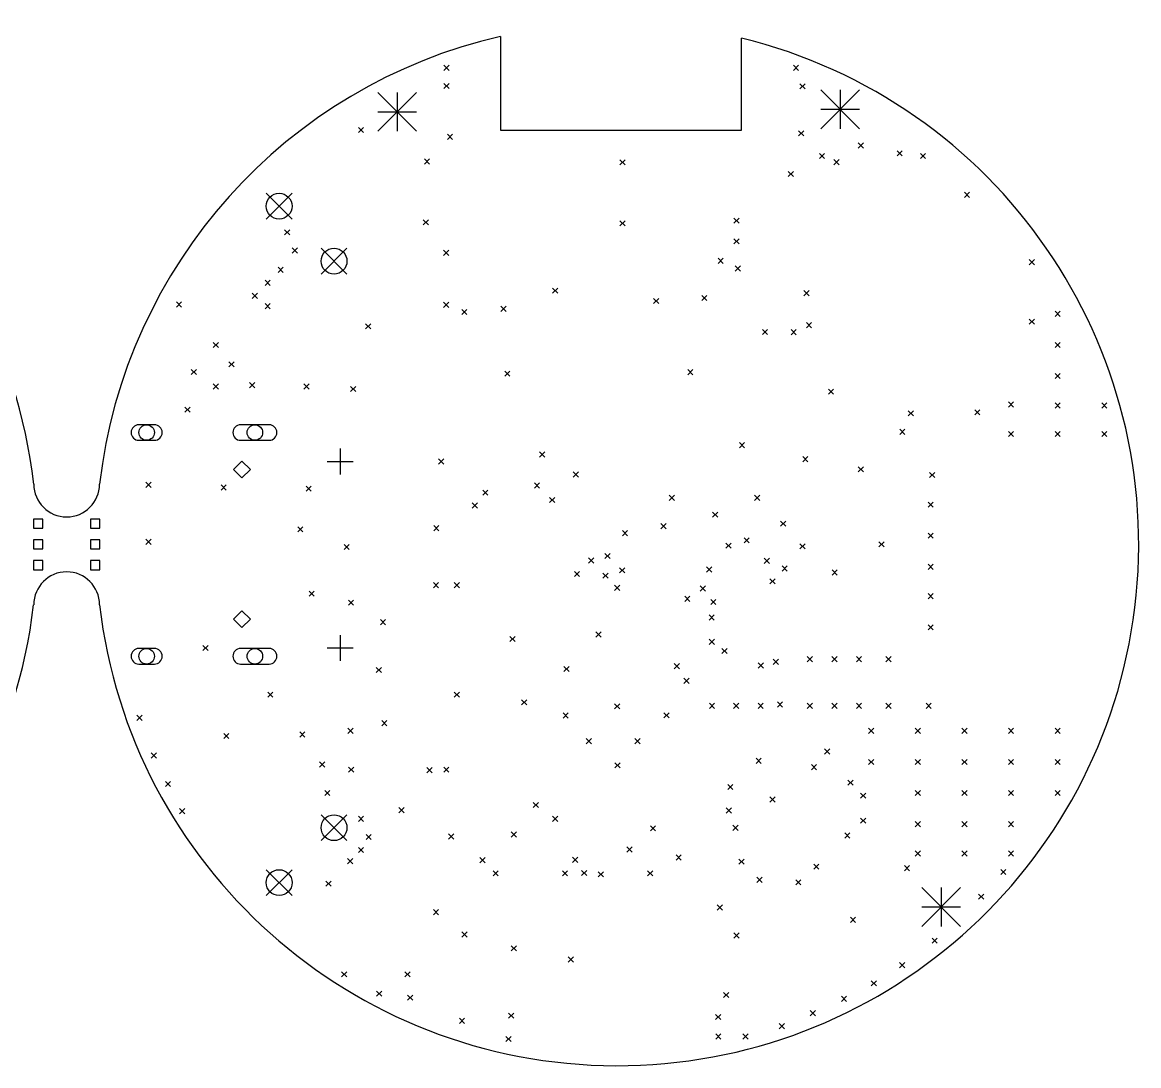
# Model space of a CAD drawing. Extents: x 85.8 to 170.1, y -149.1 to -84.8.
# Drawn here: x 127.03 to 170.13, y -125.13 to -84.84 of the extents above; entities that cross this region are included whole.
import ezdxf

# ---------------------------------------------------------------- set-up
doc = ezdxf.new("R2010")
doc.units = 0
doc.layers.add('BLACK', color=7, linetype='CONTINUOUS')

msp = doc.modelspace()

# ---------------------------------------------------------------- linework, layer by layer
at = {"layer": 'BLACK', "linetype": 'CONTINUOUS'}
for p, q in [((145.491264, -85.38432), (145.490452, -89)), ((154.790452, -89), (154.790452, -85.45)), ((143.3, -86.5), (143.5, -86.7)), ((143.5, -86.5), (143.3, -86.7)), ((156.8, -86.5), (157, -86.7)), ((157, -86.5), (156.8, -86.7)), ((143.3, -87.2), (143.5, -87.4)), ((143.5, -87.2), (143.3, -87.4)), ((157.046635, -87.210914), (157.246635, -87.410914)), ((157.246635, -87.210914), (157.046635, -87.410914)), ((157.85, -87.45), (159.35, -88.95)), ((159.35, -87.45), (157.85, -88.95)), ((158.6, -87.45), (158.6, -88.95)), ((140.75, -87.55), (142.25, -89.05)), ((142.25, -87.55), (140.75, -89.05)), ((141.5, -87.55), (141.5, -89.05)), ((140.75, -88.3), (142.25, -88.3)), ((157.85, -88.2), (159.35, -88.2)), ((140, -88.9), (140.2, -89.1)), ((140.2, -88.9), (140, -89.1)), ((143.435509, -89.159972), (143.635509, -89.359972)), ((143.635509, -89.159972), (143.435509, -89.359972)), ((145.490452, -89), (154.790452, -89)), ((157, -89.024999), (157.2, -89.224999)), ((157.2, -89.024999), (157, -89.224999)), ((159.3, -89.5), (159.5, -89.7)), ((159.5, -89.5), (159.3, -89.7)), ((157.8, -89.9), (158, -90.1)), ((158, -89.9), (157.8, -90.1)), ((160.8, -89.8), (161, -90)), ((161, -89.8), (160.8, -90)), ((161.7, -89.9), (161.9, -90.1)), ((161.9, -89.9), (161.7, -90.1)), ((142.550001, -90.118029), (142.750001, -90.318029)), ((142.750001, -90.118029), (142.550001, -90.318029)), ((150.1, -90.15), (150.3, -90.35)), ((150.3, -90.15), (150.1, -90.35)), ((158.3625, -90.1375), (158.5625, -90.3375)), ((158.5625, -90.1375), (158.3625, -90.3375)), ((156.6, -90.6), (156.8, -90.8)), ((156.8, -90.6), (156.6, -90.8)), ((136.43934, -91.43934), (137.43934, -92.43934)), ((137.43934, -91.43934), (136.43934, -92.43934)), ((163.4, -91.4), (163.6, -91.6)), ((163.6, -91.4), (163.4, -91.6)), ((142.505495, -92.461542), (142.705495, -92.661542)), ((142.705495, -92.461542), (142.505495, -92.661542)), ((150.1, -92.5), (150.3, -92.7)), ((150.3, -92.5), (150.1, -92.7)), ((154.5, -92.4), (154.7, -92.6)), ((154.7, -92.4), (154.5, -92.6)), ((137.15, -92.85), (137.35, -93.05)), ((137.35, -92.85), (137.15, -93.05)), ((154.5, -93.2), (154.7, -93.4)), ((154.7, -93.2), (154.5, -93.4)), ((137.45, -93.55), (137.65, -93.75)), ((137.65, -93.55), (137.45, -93.75)), ((138.56066, -93.56066), (139.56066, -94.56066)), ((139.56066, -93.56066), (138.56066, -94.56066)), ((143.290452, -93.640452), (143.490452, -93.840452)), ((143.490452, -93.640452), (143.290452, -93.840452)), ((153.890452, -93.95), (154.090452, -94.15)), ((154.090452, -93.95), (153.890452, -94.15)), ((136.9, -94.3), (137.1, -94.5)), ((137.1, -94.3), (136.9, -94.5)), ((154.550001, -94.249999), (154.750001, -94.449999)), ((154.750001, -94.249999), (154.550001, -94.449999)), ((165.9, -94), (166.1, -94.2)), ((166.1, -94), (165.9, -94.2)), ((136.4, -94.8), (136.6, -95)), ((136.6, -94.8), (136.4, -95)), ((147.5, -95.1), (147.7, -95.3)), ((147.7, -95.1), (147.5, -95.3)), ((157.2, -95.2), (157.4, -95.4)), ((157.4, -95.2), (157.2, -95.4)), ((132.977504, -95.634557), (133.177504, -95.834557)), ((133.177504, -95.634557), (132.977504, -95.834557)), ((135.9, -95.3), (136.1, -95.5)), ((136.1, -95.3), (135.9, -95.5)), ((143.290452, -95.65), (143.490452, -95.85)), ((143.490452, -95.65), (143.290452, -95.85)), ((151.4, -95.5), (151.6, -95.7)), ((151.6, -95.5), (151.4, -95.7)), ((153.256334, -95.388012), (153.456334, -95.588012)), ((153.456334, -95.388012), (153.256334, -95.588012)), ((136.4, -95.7), (136.6, -95.9)), ((136.6, -95.7), (136.4, -95.9)), ((143.990452, -95.928093), (144.190452, -96.128093)), ((144.190452, -95.928093), (143.990452, -96.128093)), ((145.5025, -95.8025), (145.7025, -96.0025)), ((145.7025, -95.8025), (145.5025, -96.0025)), ((166.9, -96), (167.1, -96.2)), ((167.1, -96), (166.9, -96.2)), ((140.278093, -96.478093), (140.478093, -96.678093)), ((140.478093, -96.478093), (140.278093, -96.678093)), ((157.297106, -96.436247), (157.497106, -96.636247)), ((157.497106, -96.436247), (157.297106, -96.636247)), ((165.9, -96.3), (166.1, -96.5)), ((166.1, -96.3), (165.9, -96.5)), ((155.6, -96.7), (155.8, -96.9)), ((155.8, -96.7), (155.6, -96.9)), ((156.70522, -96.7049), (156.90522, -96.9049)), ((156.90522, -96.7049), (156.70522, -96.9049)), ((134.4, -97.2), (134.6, -97.4)), ((134.6, -97.2), (134.4, -97.4)), ((166.9, -97.2), (167.1, -97.4)), ((167.1, -97.2), (166.9, -97.4)), ((133.546016, -98.246016), (133.746016, -98.446016)), ((133.746016, -98.246016), (133.546016, -98.446016)), ((135, -97.95), (135.2, -98.15)), ((135.2, -97.95), (135, -98.15)), ((152.716252, -98.25), (152.916252, -98.45)), ((152.916252, -98.25), (152.716252, -98.45)), ((145.653801, -98.30888), (145.853801, -98.50888)), ((145.853801, -98.30888), (145.653801, -98.50888)), ((166.9, -98.4), (167.1, -98.6)), ((167.1, -98.4), (166.9, -98.6)), ((134.4, -98.8), (134.6, -99)), ((134.6, -98.8), (134.4, -99)), ((135.8, -98.75), (136, -98.95)), ((136, -98.75), (135.8, -98.95)), ((137.9, -98.8), (138.1, -99)), ((138.1, -98.8), (137.9, -99)), ((139.7, -98.9), (139.9, -99.1)), ((139.9, -98.9), (139.7, -99.1)), ((158.15, -99), (158.35, -99.2)), ((158.35, -99), (158.15, -99.2)), ((165.1, -99.5), (165.3, -99.7)), ((165.3, -99.5), (165.1, -99.7)), ((166.9, -99.535), (167.1, -99.735)), ((167.1, -99.535), (166.9, -99.735)), ((168.7, -99.535), (168.9, -99.735)), ((168.9, -99.535), (168.7, -99.735)), ((133.3, -99.7), (133.5, -99.9)), ((133.5, -99.7), (133.3, -99.9)), ((161.229932, -99.841245), (161.429932, -100.041245)), ((161.429932, -99.841245), (161.229932, -100.041245)), ((163.8, -99.8), (164, -100)), ((164, -99.8), (163.8, -100)), ((132.125, -100.38), (131.525, -100.38)), ((136.555, -100.38), (135.455, -100.38)), ((160.901115, -100.555381), (161.101115, -100.755381)), ((161.101115, -100.555381), (160.901115, -100.755381)), ((165.1, -100.635), (165.3, -100.835)), ((165.3, -100.635), (165.1, -100.835)), ((166.9, -100.635), (167.1, -100.835)), ((167.1, -100.635), (166.9, -100.835)), ((168.7, -100.635), (168.9, -100.835)), ((168.9, -100.635), (168.7, -100.835)), ((131.525, -100.98), (132.125, -100.98)), ((135.455, -100.98), (136.555, -100.98)), ((154.7125, -101.068784), (154.9125, -101.268784)), ((154.9125, -101.068784), (154.7125, -101.268784)), ((139.3, -101.3), (139.3, -102.3)), ((143.1, -101.7), (143.3, -101.9)), ((143.3, -101.7), (143.1, -101.9)), ((146.996379, -101.425793), (147.196379, -101.625793)), ((147.196379, -101.425793), (146.996379, -101.625793)), ((157.155362, -101.608457), (157.355362, -101.808457)), ((157.355362, -101.608457), (157.155362, -101.808457)), ((135.505, -101.785), (135.18, -102.11)), ((135.18, -102.11), (135.505, -102.435)), ((135.83, -102.11), (135.505, -101.785)), ((135.505, -102.435), (135.83, -102.11)), ((138.8, -101.8), (139.8, -101.8)), ((159.3, -102), (159.5, -102.2)), ((159.5, -102), (159.3, -102.2)), ((148.3, -102.2), (148.5, -102.4)), ((148.5, -102.2), (148.3, -102.4)), ((162.053553, -102.218553), (162.253553, -102.418553)), ((162.253553, -102.218553), (162.053553, -102.418553)), ((131.8, -102.6), (132, -102.8)), ((132, -102.6), (131.8, -102.8)), ((134.7, -102.7), (134.9, -102.9)), ((134.9, -102.7), (134.7, -102.9)), ((137.982635, -102.75), (138.182635, -102.95)), ((138.182635, -102.75), (137.982635, -102.95)), ((144.8, -102.9), (145, -103.1)), ((145, -102.9), (144.8, -103.1)), ((146.8, -102.625793), (147, -102.825793)), ((147, -102.625793), (146.8, -102.825793)), ((144.4, -103.4), (144.6, -103.6)), ((144.6, -103.4), (144.4, -103.6)), ((147.385995, -103.185994), (147.585995, -103.385994)), ((147.585995, -103.185994), (147.385995, -103.385994)), ((152, -103.1), (152.2, -103.3)), ((152.2, -103.1), (152, -103.3)), ((155.3, -103.100002), (155.5, -103.300002)), ((155.5, -103.100002), (155.3, -103.300002)), ((162, -103.365), (162.2, -103.565)), ((162.2, -103.365), (162, -103.565)), ((153.676759, -103.749551), (153.876759, -103.949551)), ((153.876759, -103.749551), (153.676759, -103.949551)), ((127.814912, -104.023222), (127.461356, -104.023222)), ((127.461356, -104.023222), (127.461356, -104.376778)), ((127.814912, -104.376778), (127.814912, -104.023222)), ((130.014912, -104.023222), (129.661356, -104.023222)), ((129.661356, -104.023222), (129.661356, -104.376778)), ((130.014912, -104.376778), (130.014912, -104.023222)), ((142.909823, -104.2754), (143.109823, -104.4754)), ((143.109823, -104.2754), (142.909823, -104.4754)), ((151.683457, -104.192797), (151.883457, -104.392797)), ((151.883457, -104.192797), (151.683457, -104.392797)), ((156.3, -104.1), (156.5, -104.3)), ((156.5, -104.1), (156.3, -104.3)), ((127.461356, -104.376778), (127.814912, -104.376778)), ((129.661356, -104.376778), (130.014912, -104.376778)), ((137.657862, -104.317861), (137.857862, -104.517861)), ((137.857862, -104.317861), (137.657862, -104.517861)), ((150.193922, -104.46755), (150.393922, -104.66755)), ((150.393922, -104.46755), (150.193922, -104.66755)), ((162, -104.565), (162.2, -104.765)), ((162.2, -104.565), (162, -104.765)), ((127.814912, -104.823222), (127.461356, -104.823222)), ((127.461356, -104.823222), (127.461356, -105.176778)), ((127.814912, -105.176778), (127.814912, -104.823222)), ((130.014912, -104.823222), (129.661356, -104.823222)), ((129.661356, -104.823222), (129.661356, -105.176778)), ((130.014912, -105.176778), (130.014912, -104.823222)), ((131.8, -104.8), (132, -105)), ((132, -104.8), (131.8, -105)), ((139.450698, -105.002186), (139.650698, -105.202186)), ((139.650698, -105.002186), (139.450698, -105.202186)), ((154.190452, -104.95), (154.390452, -105.15)), ((154.390452, -104.95), (154.190452, -105.15)), ((154.891935, -104.745968), (155.091935, -104.945968)), ((155.091935, -104.745968), (154.891935, -104.945968)), ((157.047144, -104.975392), (157.247144, -105.175392)), ((157.247144, -104.975392), (157.047144, -105.175392)), ((160.1, -104.9), (160.3, -105.1)), ((160.3, -104.9), (160.1, -105.1)), ((127.461356, -105.176778), (127.814912, -105.176778)), ((129.661356, -105.176778), (130.014912, -105.176778)), ((148.890452, -105.521492), (149.090452, -105.721492)), ((149.090452, -105.521492), (148.890452, -105.721492)), ((149.516152, -105.345416), (149.716152, -105.545416)), ((149.716152, -105.345416), (149.516152, -105.545416)), ((155.673012, -105.531891), (155.873012, -105.731891)), ((155.873012, -105.531891), (155.673012, -105.731891)), ((127.814912, -105.623222), (127.461356, -105.623222)), ((127.461356, -105.623222), (127.461356, -105.976778)), ((127.461356, -105.976778), (127.814912, -105.976778)), ((127.814912, -105.976778), (127.814912, -105.623222)), ((130.014912, -105.623222), (129.661356, -105.623222)), ((129.661356, -105.623222), (129.661356, -105.976778)), ((129.661356, -105.976778), (130.014912, -105.976778)), ((130.014912, -105.976778), (130.014912, -105.623222)), ((150.082847, -105.9), (150.282847, -106.1)), ((150.282847, -105.9), (150.082847, -106.1)), ((153.448136, -105.870819), (153.648136, -106.070819)), ((153.648136, -105.870819), (153.448136, -106.070819)), ((156.362758, -105.828603), (156.562758, -106.028603)), ((156.562758, -105.828603), (156.362758, -106.028603)), ((158.289915, -105.982191), (158.489915, -106.182191)), ((158.489915, -105.982191), (158.289915, -106.182191)), ((162, -105.765), (162.2, -105.965)), ((162.2, -105.765), (162, -105.965)), ((148.340452, -106.041798), (148.540452, -106.241798)), ((148.540452, -106.041798), (148.340452, -106.241798)), ((149.440452, -106.110325), (149.640452, -106.310325)), ((149.640452, -106.110325), (149.440452, -106.310325)), ((155.891299, -106.32668), (156.091299, -106.52668)), ((156.091299, -106.32668), (155.891299, -106.52668)), ((138.1, -106.8), (138.3, -107)), ((138.3, -106.8), (138.1, -107)), ((142.8984, -106.47535), (143.0984, -106.67535)), ((143.0984, -106.47535), (142.8984, -106.67535)), ((143.7016, -106.47535), (143.9016, -106.67535)), ((143.9016, -106.47535), (143.7016, -106.67535)), ((149.892399, -106.577494), (150.092399, -106.777494)), ((150.092399, -106.577494), (149.892399, -106.777494)), ((153.2, -106.6), (153.4, -106.8)), ((153.4, -106.6), (153.2, -106.8)), ((139.614, -107.15), (139.814, -107.35)), ((139.814, -107.15), (139.614, -107.35)), ((152.6, -107), (152.8, -107.2)), ((152.8, -107), (152.6, -107.2)), ((153.608707, -107.124552), (153.808707, -107.324552)), ((153.808707, -107.124552), (153.608707, -107.324552)), ((162, -106.9), (162.2, -107.1)), ((162.2, -106.9), (162, -107.1)), ((135.505, -107.565), (135.18, -107.89)), ((135.83, -107.89), (135.505, -107.565)), ((153.539918, -107.720598), (153.739918, -107.920598)), ((153.739918, -107.720598), (153.539918, -107.920598)), ((135.18, -107.89), (135.505, -108.215)), ((135.505, -108.215), (135.83, -107.89)), ((140.85, -107.9), (141.05, -108.1)), ((141.05, -107.9), (140.85, -108.1)), ((162, -108.1), (162.2, -108.3)), ((162.2, -108.1), (162, -108.3)), ((139.3, -108.5), (139.3, -109.5)), ((145.8495, -108.5505), (146.0495, -108.7505)), ((146.0495, -108.5505), (145.8495, -108.7505)), ((149.174798, -108.382239), (149.374798, -108.582239)), ((149.374798, -108.382239), (149.174798, -108.582239)), ((132.125, -109.02), (131.525, -109.02)), ((134, -108.9), (134.2, -109.1)), ((134.2, -108.9), (134, -109.1)), ((136.555, -109.02), (135.455, -109.02)), ((138.8, -109), (139.8, -109)), ((153.55084, -108.664697), (153.75084, -108.864697)), ((153.75084, -108.664697), (153.55084, -108.864697)), ((154.038199, -109.014674), (154.238199, -109.214674)), ((154.238199, -109.014674), (154.038199, -109.214674)), ((156.019362, -109.432514), (156.219362, -109.632514)), ((156.219362, -109.432514), (156.019362, -109.632514)), ((157.333188, -109.333185), (157.533188, -109.533185)), ((157.533188, -109.333185), (157.333188, -109.533185)), ((158.282844, -109.333185), (158.482844, -109.533185)), ((158.482844, -109.333185), (158.282844, -109.533185)), ((159.2325, -109.333185), (159.4325, -109.533185)), ((159.4325, -109.333185), (159.2325, -109.533185)), ((160.3675, -109.333185), (160.5675, -109.533185)), ((160.5675, -109.333185), (160.3675, -109.533185)), ((131.525, -109.62), (132.125, -109.62)), ((135.455, -109.62), (136.555, -109.62)), ((140.690452, -109.75), (140.890452, -109.95)), ((140.890452, -109.75), (140.690452, -109.95)), ((147.937814, -109.708526), (148.137814, -109.908526)), ((148.137814, -109.708526), (147.937814, -109.908526)), ((152.194002, -109.6), (152.394002, -109.8)), ((152.394002, -109.6), (152.194002, -109.8)), ((155.437563, -109.579185), (155.637563, -109.779185)), ((155.637563, -109.579185), (155.437563, -109.779185)), ((152.568423, -110.167349), (152.768423, -110.367349)), ((152.768423, -110.167349), (152.568423, -110.367349)), ((136.5, -110.7), (136.7, -110.9)), ((136.7, -110.7), (136.5, -110.9)), ((143.7, -110.7), (143.9, -110.9)), ((143.9, -110.7), (143.7, -110.9)), ((146.300002, -111), (146.500002, -111.2)), ((146.500002, -111), (146.300002, -111.2)), ((149.890451, -111.149999), (150.090451, -111.349999)), ((150.090451, -111.149999), (149.890451, -111.349999)), ((153.552734, -111.135327), (153.752734, -111.335327)), ((153.752734, -111.135327), (153.552734, -111.335327)), ((154.484222, -111.133185), (154.684222, -111.333185)), ((154.684222, -111.133185), (154.484222, -111.333185)), ((155.433877, -111.133185), (155.633877, -111.333185)), ((155.633877, -111.133185), (155.433877, -111.333185)), ((156.178959, -111.078959), (156.378959, -111.278959)), ((156.378959, -111.078959), (156.178959, -111.278959)), ((157.333188, -111.133185), (157.533188, -111.333185)), ((157.533188, -111.133185), (157.333188, -111.333185)), ((158.282844, -111.133185), (158.482844, -111.333185)), ((158.482844, -111.133185), (158.282844, -111.333185)), ((159.2325, -111.133185), (159.4325, -111.333185)), ((159.4325, -111.133185), (159.2325, -111.333185)), ((160.3675, -111.133185), (160.5675, -111.333185)), ((160.5675, -111.133185), (160.3675, -111.333185)), ((161.919505, -111.133185), (162.119505, -111.333185)), ((162.119505, -111.133185), (161.919505, -111.333185)), ((131.45, -111.6), (131.65, -111.8)), ((131.65, -111.6), (131.45, -111.8)), ((147.902345, -111.506839), (148.102345, -111.706839)), ((148.102345, -111.506839), (147.902345, -111.706839)), ((151.8, -111.5), (152, -111.7)), ((152, -111.5), (151.8, -111.7)), ((140.9, -111.8), (141.1, -112)), ((141.1, -111.8), (140.9, -112)), ((134.8, -112.3), (135, -112.5)), ((135, -112.3), (134.8, -112.5)), ((137.735172, -112.242646), (137.935172, -112.442646)), ((137.935172, -112.242646), (137.735172, -112.442646)), ((139.6, -112.1), (139.8, -112.3)), ((139.8, -112.1), (139.6, -112.3)), ((150.675818, -112.497139), (150.875818, -112.697139)), ((150.875818, -112.497139), (150.675818, -112.697139)), ((159.7, -112.1), (159.9, -112.3)), ((159.9, -112.1), (159.7, -112.3)), ((161.5, -112.1), (161.7, -112.3)), ((161.7, -112.1), (161.5, -112.3)), ((163.3, -112.1), (163.5, -112.3)), ((163.5, -112.1), (163.3, -112.3)), ((165.1, -112.1), (165.3, -112.3)), ((165.3, -112.1), (165.1, -112.3)), ((166.9, -112.1), (167.1, -112.3)), ((167.1, -112.1), (166.9, -112.3)), ((148.8, -112.5), (149, -112.7)), ((149, -112.5), (148.8, -112.7)), ((158, -112.9), (158.2, -113.1)), ((158.2, -112.9), (158, -113.1)), ((132, -113.05), (132.2, -113.25)), ((132.2, -113.05), (132, -113.25)), ((155.355528, -113.255528), (155.555528, -113.455528)), ((155.555528, -113.255528), (155.355528, -113.455528)), ((159.7, -113.3), (159.9, -113.5)), ((159.9, -113.3), (159.7, -113.5)), ((161.5, -113.3), (161.7, -113.5)), ((161.7, -113.3), (161.5, -113.5)), ((163.3, -113.3), (163.5, -113.5)), ((163.5, -113.3), (163.3, -113.5)), ((165.1, -113.3), (165.3, -113.5)), ((165.3, -113.3), (165.1, -113.5)), ((166.9, -113.3), (167.1, -113.5)), ((167.1, -113.3), (166.9, -113.5)), ((138.5, -113.4), (138.7, -113.6)), ((138.7, -113.4), (138.5, -113.6)), ((139.625, -113.6), (139.825, -113.8)), ((139.825, -113.6), (139.625, -113.8)), ((142.65, -113.615552), (142.85, -113.815552)), ((142.85, -113.615552), (142.65, -113.815552)), ((143.299743, -113.59718), (143.499743, -113.79718)), ((143.499743, -113.59718), (143.299743, -113.79718)), ((149.903196, -113.431225), (150.103196, -113.631225)), ((150.103196, -113.431225), (149.903196, -113.631225)), ((157.490452, -113.5), (157.690452, -113.7)), ((157.690452, -113.5), (157.490452, -113.7)), ((132.55, -114.15), (132.75, -114.35)), ((132.75, -114.15), (132.55, -114.35)), ((158.9, -114.1), (159.1, -114.3)), ((159.1, -114.1), (158.9, -114.3)), ((138.7, -114.5), (138.9, -114.7)), ((138.9, -114.5), (138.7, -114.7)), ((154.263064, -114.270176), (154.463064, -114.470176)), ((154.463064, -114.270176), (154.263064, -114.470176)), ((159.390452, -114.6), (159.590452, -114.8)), ((159.590452, -114.6), (159.390452, -114.8)), ((161.5, -114.5), (161.7, -114.7)), ((161.7, -114.5), (161.5, -114.7)), ((163.3, -114.5), (163.5, -114.7)), ((163.5, -114.5), (163.3, -114.7)), ((165.1, -114.5), (165.3, -114.7)), ((165.3, -114.5), (165.1, -114.7)), ((166.9, -114.5), (167.1, -114.7)), ((167.1, -114.5), (166.9, -114.7)), ((146.753439, -114.964525), (146.953439, -115.164525)), ((146.953439, -114.964525), (146.753439, -115.164525)), ((155.890452, -114.75), (156.090452, -114.95)), ((156.090452, -114.75), (155.890452, -114.95)), ((133.1, -115.2), (133.3, -115.4)), ((133.3, -115.2), (133.1, -115.4)), ((138.56066, -115.43934), (139.56066, -116.43934)), ((139.56066, -115.43934), (138.56066, -116.43934)), ((140, -115.5), (140.2, -115.7)), ((140.2, -115.5), (140, -115.7)), ((141.568201, -115.159675), (141.768201, -115.359675)), ((141.768201, -115.159675), (141.568201, -115.359675)), ((147.5, -115.5), (147.7, -115.7)), ((147.7, -115.5), (147.5, -115.7)), ((154.204702, -115.172447), (154.404702, -115.372447)), ((154.404702, -115.172447), (154.204702, -115.372447)), ((151.275806, -115.862695), (151.475806, -116.062695)), ((151.475806, -115.862695), (151.275806, -116.062695)), ((154.464076, -115.84398), (154.664076, -116.04398)), ((154.664076, -115.84398), (154.464076, -116.04398)), ((159.390453, -115.567798), (159.590453, -115.767798)), ((159.590453, -115.567798), (159.390453, -115.767798)), ((161.5, -115.7), (161.7, -115.9)), ((161.7, -115.7), (161.5, -115.9)), ((163.3, -115.7), (163.5, -115.9)), ((163.5, -115.7), (163.3, -115.9)), ((165.1, -115.7), (165.3, -115.9)), ((165.3, -115.7), (165.1, -115.9)), ((140.3, -116.2), (140.5, -116.4)), ((140.5, -116.2), (140.3, -116.4)), ((143.482916, -116.181779), (143.682916, -116.381779)), ((143.682916, -116.181779), (143.482916, -116.381779)), ((145.9, -116.1), (146.1, -116.3)), ((146.1, -116.1), (145.9, -116.3)), ((158.7821, -116.141648), (158.9821, -116.341648)), ((158.9821, -116.141648), (158.7821, -116.341648)), ((140, -116.7), (140.2, -116.9)), ((140.2, -116.7), (140, -116.9)), ((150.369061, -116.68062), (150.569061, -116.88062)), ((150.569061, -116.68062), (150.369061, -116.88062)), ((139.586319, -117.129525), (139.786319, -117.329525)), ((139.786319, -117.129525), (139.586319, -117.329525)), ((144.694992, -117.094991), (144.894992, -117.294991)), ((144.894992, -117.094991), (144.694992, -117.294991)), ((148.268636, -117.078779), (148.468636, -117.278779)), ((148.468636, -117.078779), (148.268636, -117.278779)), ((152.269061, -116.990762), (152.469061, -117.190762)), ((152.469061, -116.990762), (152.269061, -117.190762)), ((154.690452, -117.15), (154.890452, -117.35)), ((154.890452, -117.15), (154.690452, -117.35)), ((161.5, -116.835), (161.7, -117.035)), ((161.7, -116.835), (161.5, -117.035)), ((163.3, -116.835), (163.5, -117.035)), ((163.5, -116.835), (163.3, -117.035)), ((165.1, -116.835), (165.3, -117.035)), ((165.3, -116.835), (165.1, -117.035)), ((136.43934, -117.56066), (137.43934, -118.56066)), ((137.43934, -117.56066), (136.43934, -118.56066)), ((145.2, -117.6), (145.4, -117.8)), ((145.4, -117.6), (145.2, -117.8)), ((147.880262, -117.599998), (148.080262, -117.799998)), ((148.080262, -117.599998), (147.880262, -117.799998)), ((148.616551, -117.5882), (148.816551, -117.7882)), ((148.816551, -117.5882), (148.616551, -117.7882)), ((149.260347, -117.640495), (149.460347, -117.840495)), ((149.460347, -117.640495), (149.260347, -117.840495)), ((151.169061, -117.599487), (151.369061, -117.799487)), ((151.369061, -117.599487), (151.169061, -117.799487)), ((157.5821, -117.341648), (157.7821, -117.541648)), ((157.7821, -117.341648), (157.5821, -117.541648)), ((161.080905, -117.400001), (161.280905, -117.600001)), ((161.280905, -117.400001), (161.080905, -117.600001)), ((164.8, -117.55), (165, -117.75)), ((165, -117.55), (164.8, -117.75)), ((138.75, -118), (138.95, -118.2)), ((138.95, -118), (138.75, -118.2)), ((155.390452, -117.85), (155.590452, -118.05)), ((155.590452, -117.85), (155.390452, -118.05)), ((156.890452, -117.95), (157.090452, -118.15)), ((157.090452, -117.95), (156.890452, -118.15)), ((161.75, -118.25), (163.25, -119.75)), ((163.25, -118.25), (161.75, -119.75)), ((162.5, -118.25), (162.5, -119.75)), ((163.95, -118.5), (164.15, -118.7)), ((164.15, -118.5), (163.95, -118.7)), ((153.857971, -118.922926), (154.057971, -119.122926)), ((154.057971, -118.922926), (153.857971, -119.122926)), ((142.9, -119.1), (143.1, -119.3)), ((143.1, -119.1), (142.9, -119.3)), ((161.75, -119), (163.25, -119)), ((159, -119.4), (159.2, -119.6)), ((159.2, -119.4), (159, -119.6)), ((143.997187, -119.962494), (144.197187, -120.162494)), ((144.197187, -119.962494), (143.997187, -120.162494)), ((154.5, -120), (154.7, -120.2)), ((154.7, -120), (154.5, -120.2)), ((162.15, -120.2), (162.35, -120.4)), ((162.35, -120.2), (162.15, -120.4)), ((145.9, -120.5), (146.1, -120.7)), ((146.1, -120.5), (145.9, -120.7)), ((148.103223, -120.927742), (148.303223, -121.127742)), ((148.303223, -120.927742), (148.103223, -121.127742)), ((139.35, -121.5), (139.55, -121.7)), ((139.55, -121.5), (139.35, -121.7)), ((141.8, -121.5), (142, -121.7)), ((142, -121.5), (141.8, -121.7)), ((160.9, -121.15), (161.1, -121.35)), ((161.1, -121.15), (160.9, -121.35)), ((159.8, -121.849852), (160, -122.049852)), ((160, -121.849852), (159.8, -122.049852)), ((140.7, -122.25), (140.9, -122.45)), ((140.9, -122.25), (140.7, -122.45)), ((141.9, -122.4), (142.1, -122.6)), ((142.1, -122.4), (141.9, -122.6)), ((154.1, -122.3), (154.3, -122.5)), ((154.3, -122.3), (154.1, -122.5)), ((158.65, -122.45), (158.85, -122.65)), ((158.85, -122.45), (158.65, -122.65)), ((145.8, -123.1), (146, -123.3)), ((146, -123.1), (145.8, -123.3)), ((153.790452, -123.15), (153.990452, -123.35)), ((153.990452, -123.15), (153.790452, -123.35)), ((157.45, -123), (157.65, -123.2)), ((157.65, -123), (157.45, -123.2)), ((143.9, -123.3), (144.1, -123.5)), ((144.1, -123.3), (143.9, -123.5)), ((156.25, -123.5), (156.45, -123.7)), ((156.45, -123.5), (156.25, -123.7)), ((145.7, -124), (145.9, -124.2)), ((145.9, -124), (145.7, -124.2)), ((153.8, -123.9), (154, -124.1)), ((154, -123.9), (153.8, -124.1)), ((154.85, -123.9), (155.05, -124.1)), ((155.05, -123.9), (154.85, -124.1))]:
    msp.add_line(p, q, dxfattribs=at)
at = {"layer": 'BLACK'}
for centre, radius in [((136.93934, -91.93934), 0.5), ((139.06066, -94.06066), 0.5), ((131.825, -100.68), 0.3), ((136.005, -100.68), 0.3), ((131.825, -109.32), 0.3), ((136.005, -109.32), 0.3), ((139.06066, -115.93934), 0.5), ((136.93934, -118.06066), 0.5)]:
    msp.add_circle(centre, radius, dxfattribs=at)
for centre, radius, start, end in [((107.463, -104.9789), 20.137932, -353.4163162, -6.7029295), ((150, -105), 20.128361, -173.3523168, 76.2317585), ((150, -105), 20.127186, 102.9448013, 173.3523168), ((131.525, -100.68), 0.3, 90, 270), ((132.125, -100.68), 0.3, -90, 90), ((135.455, -100.68), 0.3, 90, 270), ((136.555, -100.68), 0.3, -90, 90), ((128.738134, -102.67), 1.27, -180, 0), ((128.738134, -107.33), 1.27, 0, 180), ((131.525, -109.32), 0.3, 90, 270), ((132.125, -109.32), 0.3, -90, 90), ((135.455, -109.32), 0.3, 90, 270), ((136.555, -109.32), 0.3, -90, 90)]:
    msp.add_arc(centre, radius, start, end, dxfattribs=at)

doc.saveas('drawing.dxf')
